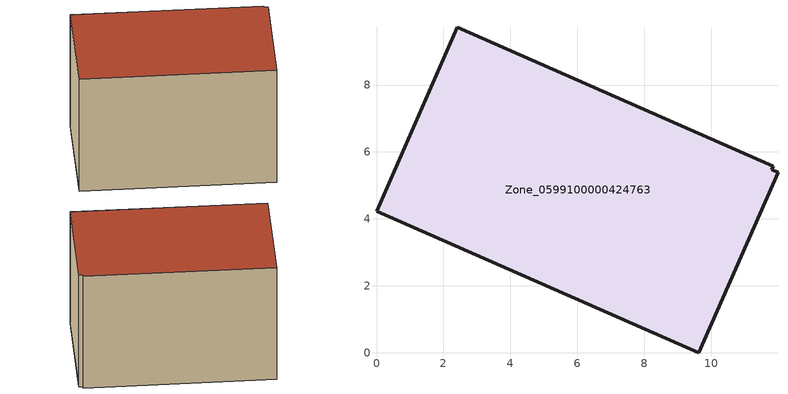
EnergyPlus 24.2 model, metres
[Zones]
Zone_0599100000424763
 floor ground (C_G): 11.99,5.39 9.62,0 0,4.24 2.41,9.73 11.85,5.58 11.8,5.48 z0
 wall outside (C_F): 0,4.24 9.62,0 11.99,5.39 11.8,5.48 11.85,5.58 2.41,9.73 0,4.24 z0:7.21
 roof outside (C_R): 9.62,0 11.99,5.39 11.8,5.48 11.85,5.58 2.41,9.73 0,4.24 z7.21
[BUILDING]
Pand.0599100000424763: North Axis=0; Terrain=City; Loads Convergence Tolerance Value=0.04; Temperature Convergence Tolerance Value=0.4; Solar Distribution=FullExterior; Maximum Number of Warmup Days=25; Minimum Number of Warmup Days=1
[Site:Location]
Rotterdam.The.Hague.AP_ZH_NLD Design_Conditions: Latitude=51.96; Longitude=4.45; Time Zone=1; Elevation=-4.5
[SITE:GROUNDTEMPERATURE:BUILDINGSURFACE]
18, 18, 18, 18, 18, 18, 18, 18, 18, 18, 18, 18
[MATERIAL] Thermal Absorptance=0.9; Solar Absorptance=0.7; Visible Absorptance=0.7
Name | Roughness | Thickness | Conductivity | Density | Specific Heat
G.TI.2006-2014 | MediumSmooth | 0.15 | 0.06 | 540 | 1210
F.TI.2006-2014 | Rough | 0.3 | 0.12 | 1920 | 840
R.TI.2006-2014 | MediumRough | 0.2 | 0.08 | 1500 | 1000
[CONSTRUCTION]
C_G: G.TI.2006-2014
C_F: F.TI.2006-2014
C_R: R.TI.2006-2014
[ZONE]
Zone_0599100000424763: Type=1; Multiplier=1; Ceiling Height=Autocalculate; Volume=Autocalculate; Floor Area=autocalculate; Part of Total Floor Area=Yes
[ZONEINFILTRATION:DESIGNFLOWRATE]
Infil_Zone_0599100000424763: Zone or ZoneList or Space or SpaceList=Zone_0599100000424763; Schedule=AlwaysOn; Design Flow Rate Calculation Method=Flow/Area; Flow Rate per Floor Area=0.0015; Constant Term Coefficient=1; Temperature Term Coefficient=0; Velocity Term Coefficient=0; Velocity Squared Term Coefficient=0
[HVACTEMPLATE:ZONE:IDEALLOADSAIRSYSTEM]
Zone_0599100000424763: Maximum Heating Supply Air Temperature=50; Minimum Cooling Supply Air Temperature=13; Maximum Heating Supply Air Humidity Ratio=0.0156; Minimum Cooling Supply Air Humidity Ratio=0.0077; Heating Limit=NoLimit; Cooling Limit=NoLimit; Dehumidification Control Type=ConstantSensibleHeatRatio; Cooling Sensible Heat Ratio=0.7; Dehumidification Setpoint=60; Humidification Control Type=None; Humidification Setpoint=30; Outdoor Air Method=None; Outdoor Air Flow Rate per Person=0.00944; Outdoor Air Flow Rate per Zone Floor Area=0; Outdoor Air Flow Rate per Zone=0; Demand Controlled Ventilation Type=None; Outdoor Air Economizer Type=NoEconomizer; Heat Recovery Type=None; Sensible Heat Recovery Effectiveness=0.7; Latent Heat Recovery Effectiveness=0.65
[ZONECONTROL:THERMOSTAT]
ThermostatControl_Zone_0599100000424763: Zone or ZoneList=Zone_0599100000424763; Control Type Schedule=DualSetpointControlType; Control 1=Thermostat_Zone_0599100000424763; Temperature Difference Between Cutout And Setpoint=0
[THERMOSTATSETPOINT:DUALSETPOINT]
Thermostat_Zone_0599100000424763: Heating Setpoint Temperature Schedule=HeatingSetpoint_Zone_0599100000424763; Cooling Setpoint Temperature Schedule=CoolingSetpoint_Zone_0599100000424763
[SCHEDULE:COMPACT]
HeatingSetpoint_Zone_0599100000424763: Through: 12/31, For: AllDays, Until: 24:00, 21
CoolingSetpoint_Zone_0599100000424763: Through: 12/31, For: AllDays, Until: 24:00, 24
DualSetpointControlType: Through: 12/31, For: AllDays, Until: 24:00, 4
AlwaysOn: Through: 12/31, For: AllDays, Until: 24:00, 1
